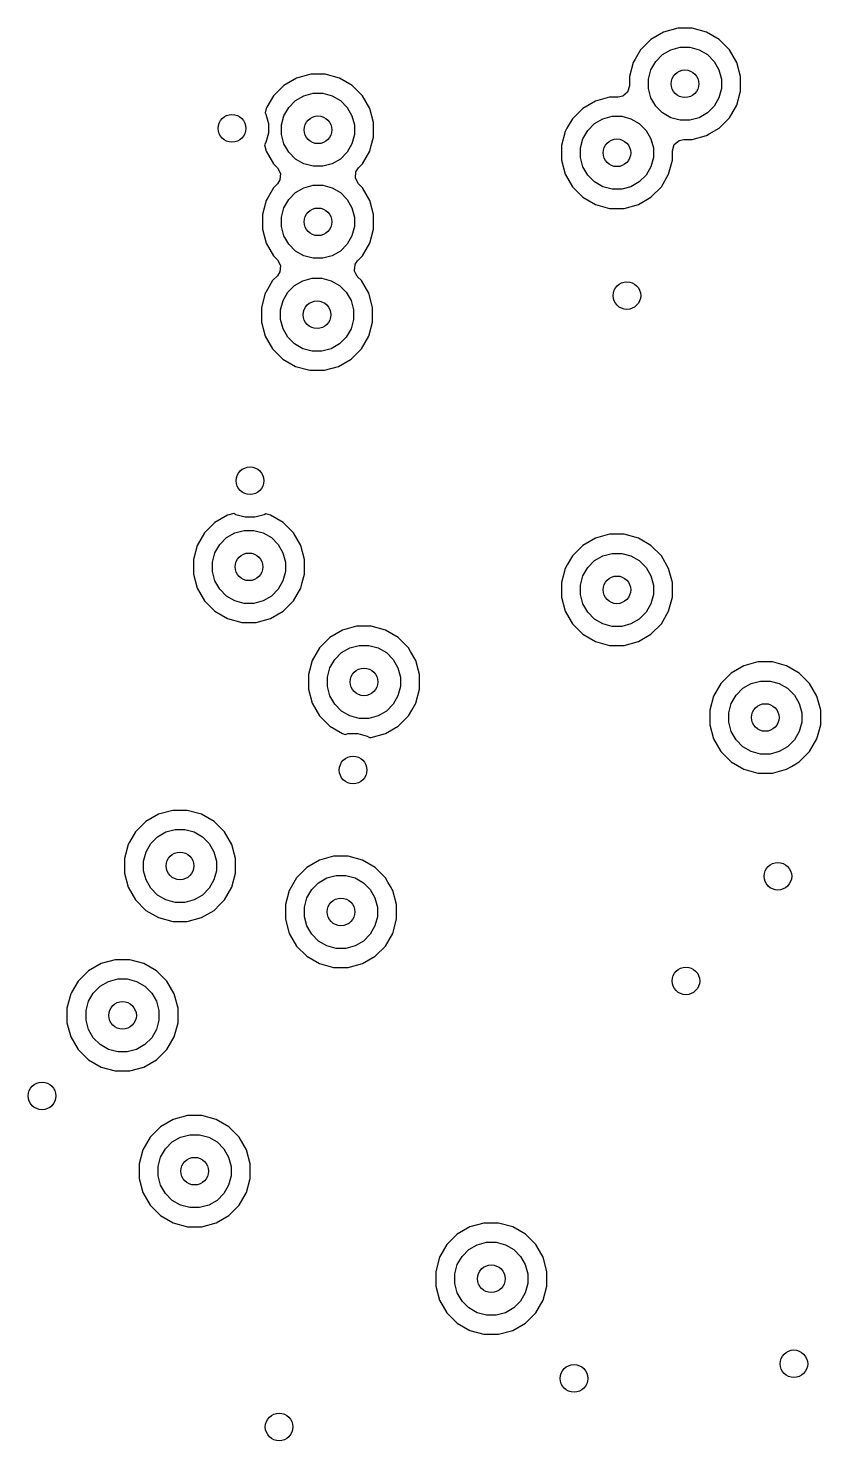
# Model space of a CAD drawing. Extents: x 0.98 to 8.09, y -3.46 to -0.83.
# Drawn here: x 5.142 to 5.481, y -2.382 to -1.777 of the extents above; entities that cross this region are included whole.
import ezdxf

# ---------------------------------------------------------------- set-up
doc = ezdxf.new("R2010")
doc.units = 0
doc.header["$MEASUREMENT"] = 0
doc.layers.add('BLACK', color=7, linetype='CONTINUOUS')

msp = doc.modelspace()

# ---------------------------------------------------------------- linework, layer by layer
at = {"layer": 'BLACK', "linetype": 'CONTINUOUS'}
for p, q in [((5.40824, -1.78216), (5.40382, -1.78659)), ((5.41366, -1.77903), (5.40824, -1.78216)), ((5.40824, -1.78216), (5.40824, -1.78216)), ((5.41971, -1.77741), (5.41366, -1.77903)), ((5.41366, -1.77903), (5.41366, -1.77903)), ((5.41366, -1.77903), (5.41366, -1.77903)), ((5.42596, -1.77741), (5.41971, -1.77741)), ((5.43201, -1.77903), (5.42596, -1.77741)), ((5.43743, -1.78216), (5.43201, -1.77903)), ((5.44185, -1.78659), (5.43743, -1.78216)), ((5.40382, -1.78659), (5.40146, -1.79067)), ((5.40382, -1.78659), (5.40382, -1.78659)), ((5.41034, -1.79159), (5.41325, -1.78869)), ((5.41325, -1.78869), (5.41681, -1.78663)), ((5.41681, -1.78663), (5.42078, -1.78557)), ((5.42078, -1.78557), (5.42489, -1.78557)), ((5.42489, -1.78557), (5.42886, -1.78663)), ((5.42886, -1.78663), (5.43242, -1.78869)), ((5.43242, -1.78869), (5.43533, -1.79159)), ((5.44498, -1.79201), (5.44185, -1.78659)), ((5.40069, -1.79201), (5.39907, -1.79805)), ((5.40146, -1.79067), (5.40069, -1.79201)), ((5.40829, -1.79515), (5.41034, -1.79159)), ((5.43533, -1.79159), (5.43738, -1.79515)), ((5.4466, -1.79805), (5.44498, -1.79201)), ((5.25657, -1.79872), (5.25115, -1.80185)), ((5.26262, -1.7971), (5.25657, -1.79872)), ((5.25657, -1.79872), (5.25657, -1.79872)), ((5.25657, -1.79872), (5.25657, -1.79872)), ((5.26888, -1.7971), (5.26262, -1.7971)), ((5.27492, -1.79872), (5.26888, -1.7971)), ((5.28034, -1.80185), (5.27492, -1.79872)), ((5.39907, -1.79805), (5.39907, -1.79805)), ((5.39907, -1.79805), (5.39907, -1.80206)), ((5.40722, -1.79913), (5.40829, -1.79515)), ((5.40722, -1.80324), (5.40722, -1.79913)), ((5.43738, -1.79515), (5.43845, -1.79913)), ((5.43845, -1.79913), (5.43845, -1.80324)), ((5.4466, -1.80431), (5.4466, -1.79805)), ((5.24673, -1.80627), (5.24389, -1.81119)), ((5.25115, -1.80185), (5.24673, -1.80627)), ((5.24673, -1.80627), (5.24673, -1.80627)), ((5.25115, -1.80185), (5.25115, -1.80185)), ((5.25616, -1.80837), (5.25972, -1.80632)), ((5.25972, -1.80632), (5.26369, -1.80525)), ((5.26369, -1.80525), (5.2678, -1.80525)), ((5.2678, -1.80525), (5.27177, -1.80632)), ((5.27177, -1.80632), (5.27533, -1.80837)), ((5.28477, -1.80627), (5.28034, -1.80185)), ((5.2879, -1.81169), (5.28477, -1.80627)), ((5.39057, -1.80694), (5.38453, -1.80856)), ((5.39419, -1.80694), (5.39057, -1.80694)), ((5.39621, -1.8065), (5.39419, -1.80694)), ((5.39829, -1.8047), (5.39621, -1.8065)), ((5.39907, -1.80206), (5.39829, -1.8047)), ((5.40829, -1.80721), (5.40722, -1.80324)), ((5.43845, -1.80324), (5.43738, -1.80721)), ((5.44498, -1.81036), (5.4466, -1.80431)), ((5.2436, -1.81169), (5.2431, -1.81356)), ((5.24389, -1.81119), (5.2436, -1.81169)), ((5.2512, -1.81484), (5.25325, -1.81128)), ((5.25325, -1.81128), (5.25616, -1.80837)), ((5.27533, -1.80837), (5.27824, -1.81128)), ((5.27824, -1.81128), (5.2803, -1.81484)), ((5.28952, -1.81774), (5.2879, -1.81169)), ((5.37911, -1.81169), (5.37468, -1.81611)), ((5.38453, -1.80856), (5.37911, -1.81169)), ((5.37911, -1.81169), (5.37911, -1.81169)), ((5.38453, -1.80856), (5.38453, -1.80856)), ((5.38453, -1.80856), (5.38453, -1.80856)), ((5.41034, -1.81077), (5.40829, -1.80721)), ((5.41325, -1.81367), (5.41034, -1.81077)), ((5.43533, -1.81077), (5.43242, -1.81367)), ((5.43738, -1.80721), (5.43533, -1.81077)), ((5.44185, -1.81577), (5.44498, -1.81036)), ((5.2431, -1.81356), (5.24348, -1.81423)), ((5.24348, -1.81423), (5.24455, -1.8182)), ((5.24455, -1.8182), (5.24455, -1.82231)), ((5.25013, -1.81881), (5.2512, -1.81484)), ((5.25013, -1.82292), (5.25013, -1.81881)), ((5.2803, -1.81484), (5.28136, -1.81881)), ((5.28136, -1.81881), (5.28136, -1.82292)), ((5.28952, -1.824), (5.28952, -1.81774)), ((5.37468, -1.81611), (5.37232, -1.8202)), ((5.37468, -1.81611), (5.37468, -1.81611)), ((5.38121, -1.82112), (5.38411, -1.81821)), ((5.38411, -1.81821), (5.38767, -1.81616)), ((5.38767, -1.81616), (5.39165, -1.8151)), ((5.39165, -1.8151), (5.39576, -1.8151)), ((5.39576, -1.8151), (5.39973, -1.81616)), ((5.39973, -1.81616), (5.40329, -1.81821)), ((5.40329, -1.81821), (5.40619, -1.82112)), ((5.41681, -1.81573), (5.41325, -1.81367)), ((5.42078, -1.81679), (5.41681, -1.81573)), ((5.42489, -1.81679), (5.42078, -1.81679)), ((5.42886, -1.81573), (5.42489, -1.81679)), ((5.43242, -1.81367), (5.42886, -1.81573)), ((5.43743, -1.8202), (5.44185, -1.81577)), ((5.24455, -1.82231), (5.24348, -1.82628)), ((5.2512, -1.82689), (5.25013, -1.82292)), ((5.28136, -1.82292), (5.2803, -1.82689)), ((5.28856, -1.82758), (5.28952, -1.824)), ((5.37155, -1.82153), (5.36993, -1.82758)), ((5.37232, -1.8202), (5.37155, -1.82153)), ((5.37809, -1.82865), (5.37915, -1.82468)), ((5.37915, -1.82468), (5.38121, -1.82112)), ((5.40619, -1.82112), (5.40825, -1.82468)), ((5.40825, -1.82468), (5.40931, -1.82865)), ((5.42032, -1.82539), (5.42235, -1.82495)), ((5.42235, -1.82495), (5.42596, -1.82495)), ((5.42596, -1.82495), (5.43201, -1.82333)), ((5.42596, -1.82495), (5.42596, -1.82495)), ((5.43201, -1.82333), (5.43317, -1.82266)), ((5.43317, -1.82266), (5.43743, -1.8202)), ((5.24348, -1.82628), (5.24288, -1.82734)), ((5.24288, -1.82734), (5.2436, -1.83004)), ((5.2436, -1.83004), (5.24673, -1.83546)), ((5.25325, -1.83045), (5.2512, -1.82689)), ((5.25616, -1.83336), (5.25325, -1.83045)), ((5.27824, -1.83045), (5.27533, -1.83336)), ((5.2803, -1.82689), (5.27824, -1.83045)), ((5.28477, -1.83546), (5.2879, -1.83004)), ((5.2879, -1.83004), (5.28856, -1.82758)), ((5.36993, -1.82758), (5.36993, -1.83384)), ((5.37809, -1.83276), (5.37809, -1.82865)), ((5.40931, -1.82865), (5.40931, -1.83276)), ((5.41747, -1.82983), (5.41824, -1.82719)), ((5.41747, -1.83384), (5.41747, -1.82983)), ((5.41824, -1.82719), (5.42032, -1.82539)), ((5.24673, -1.83546), (5.24673, -1.83546)), ((5.24673, -1.83546), (5.24837, -1.8371)), ((5.24837, -1.8371), (5.24969, -1.83951)), ((5.25972, -1.83542), (5.25616, -1.83336)), ((5.26369, -1.83648), (5.25972, -1.83542)), ((5.2678, -1.83648), (5.26369, -1.83648)), ((5.27177, -1.83542), (5.2678, -1.83648)), ((5.27533, -1.83336), (5.27177, -1.83542)), ((5.28201, -1.83885), (5.28313, -1.8371)), ((5.28313, -1.8371), (5.28376, -1.83647)), ((5.28376, -1.83647), (5.28477, -1.83546)), ((5.36993, -1.83384), (5.37155, -1.83988)), ((5.37915, -1.83674), (5.37809, -1.83276)), ((5.38121, -1.8403), (5.37915, -1.83674)), ((5.40825, -1.83674), (5.40619, -1.8403)), ((5.40931, -1.83276), (5.40825, -1.83674)), ((5.41585, -1.83988), (5.41747, -1.83384)), ((5.24949, -1.84226), (5.24837, -1.844)), ((5.24969, -1.83951), (5.24949, -1.84226)), ((5.28181, -1.84159), (5.28201, -1.83885)), ((5.28313, -1.844), (5.28181, -1.84159)), ((5.37155, -1.83988), (5.37468, -1.8453)), ((5.38411, -1.8432), (5.38121, -1.8403)), ((5.38767, -1.84526), (5.38411, -1.8432)), ((5.40329, -1.8432), (5.39973, -1.84526)), ((5.40619, -1.8403), (5.40329, -1.8432)), ((5.41272, -1.8453), (5.41585, -1.83988)), ((5.24673, -1.84564), (5.24437, -1.84973)), ((5.24837, -1.844), (5.24673, -1.84564)), ((5.24673, -1.84564), (5.24673, -1.84564)), ((5.25325, -1.85065), (5.25616, -1.84774)), ((5.25616, -1.84774), (5.25972, -1.84569)), ((5.25972, -1.84569), (5.26369, -1.84462)), ((5.26369, -1.84462), (5.2678, -1.84462)), ((5.2678, -1.84462), (5.27177, -1.84569)), ((5.27177, -1.84569), (5.27533, -1.84774)), ((5.27533, -1.84774), (5.27824, -1.85065)), ((5.28477, -1.84564), (5.28313, -1.844)), ((5.2879, -1.85106), (5.28477, -1.84564)), ((5.37468, -1.8453), (5.37911, -1.84973)), ((5.39165, -1.84632), (5.38767, -1.84526)), ((5.39576, -1.84632), (5.39165, -1.84632)), ((5.39973, -1.84526), (5.39576, -1.84632)), ((5.40829, -1.84973), (5.41272, -1.8453)), ((5.2436, -1.85106), (5.24198, -1.85711)), ((5.24437, -1.84973), (5.2436, -1.85106)), ((5.25013, -1.85818), (5.2512, -1.85421)), ((5.2512, -1.85421), (5.25325, -1.85065)), ((5.27824, -1.85065), (5.2803, -1.85421)), ((5.2803, -1.85421), (5.28136, -1.85818)), ((5.28952, -1.85711), (5.2879, -1.85106)), ((5.37911, -1.84973), (5.38453, -1.85286)), ((5.38453, -1.85286), (5.39057, -1.85448)), ((5.39057, -1.85448), (5.39057, -1.85448)), ((5.39057, -1.85448), (5.39683, -1.85448)), ((5.39683, -1.85448), (5.40287, -1.85286)), ((5.39683, -1.85448), (5.39683, -1.85448)), ((5.40287, -1.85286), (5.40829, -1.84973)), ((5.24198, -1.85711), (5.24198, -1.86337)), ((5.25013, -1.86229), (5.25013, -1.85818)), ((5.28136, -1.85818), (5.28136, -1.86229)), ((5.28952, -1.86337), (5.28952, -1.85711)), ((5.24198, -1.86337), (5.2436, -1.86941)), ((5.2512, -1.86626), (5.25013, -1.86229)), ((5.25325, -1.86982), (5.2512, -1.86626)), ((5.2803, -1.86626), (5.27824, -1.86982)), ((5.28136, -1.86229), (5.2803, -1.86626)), ((5.2879, -1.86941), (5.28952, -1.86337)), ((5.2436, -1.86941), (5.24673, -1.87483)), ((5.25616, -1.87273), (5.25325, -1.86982)), ((5.25972, -1.87479), (5.25616, -1.87273)), ((5.27533, -1.87273), (5.27177, -1.87479)), ((5.27824, -1.86982), (5.27533, -1.87273)), ((5.28477, -1.87483), (5.2879, -1.86941)), ((5.24673, -1.87483), (5.24673, -1.87483)), ((5.24673, -1.87483), (5.24837, -1.87647)), ((5.24837, -1.87647), (5.24969, -1.87888)), ((5.24969, -1.87888), (5.24949, -1.88163)), ((5.26369, -1.87585), (5.25972, -1.87479)), ((5.2678, -1.87585), (5.26369, -1.87585)), ((5.27177, -1.87479), (5.2678, -1.87585)), ((5.28152, -1.87983), (5.28161, -1.87861)), ((5.28161, -1.87861), (5.28171, -1.87844)), ((5.28171, -1.87844), (5.28173, -1.87833)), ((5.28173, -1.87833), (5.28207, -1.87783)), ((5.28207, -1.87783), (5.28247, -1.87715)), ((5.28247, -1.87715), (5.28259, -1.877)), ((5.28259, -1.877), (5.2828, -1.87679)), ((5.2828, -1.87679), (5.28477, -1.87483)), ((5.24634, -1.88541), (5.24343, -1.89043)), ((5.24837, -1.88337), (5.24634, -1.88541)), ((5.24949, -1.88163), (5.24837, -1.88337)), ((5.25577, -1.88751), (5.25933, -1.88545)), ((5.25933, -1.88545), (5.2633, -1.88439)), ((5.2633, -1.88439), (5.26741, -1.88439)), ((5.26741, -1.88439), (5.27138, -1.88545)), ((5.27138, -1.88545), (5.27494, -1.88751)), ((5.28136, -1.88105), (5.28152, -1.87983)), ((5.28143, -1.8812), (5.28136, -1.88105)), ((5.28142, -1.88135), (5.28143, -1.8812)), ((5.282, -1.88243), (5.28142, -1.88135)), ((5.28253, -1.88354), (5.282, -1.88243)), ((5.28266, -1.88363), (5.28253, -1.88354)), ((5.28273, -1.88377), (5.28266, -1.88363)), ((5.28437, -1.88541), (5.28273, -1.88377)), ((5.2875, -1.89083), (5.28437, -1.88541)), ((5.24321, -1.89083), (5.24159, -1.89687)), ((5.24343, -1.89043), (5.24321, -1.89083)), ((5.25081, -1.89397), (5.25286, -1.89041)), ((5.25286, -1.89041), (5.25577, -1.88751)), ((5.27494, -1.88751), (5.27785, -1.89041)), ((5.27785, -1.89041), (5.2799, -1.89397)), ((5.28912, -1.89687), (5.2875, -1.89083)), ((5.24159, -1.89687), (5.24159, -1.90313)), ((5.24974, -1.89794), (5.25081, -1.89397)), ((5.2799, -1.89397), (5.28097, -1.89794)), ((5.28912, -1.90313), (5.28912, -1.89687)), ((5.24159, -1.90313), (5.24321, -1.90917)), ((5.24974, -1.90206), (5.24974, -1.89794)), ((5.25081, -1.90603), (5.24974, -1.90206)), ((5.28097, -1.90206), (5.2799, -1.90603)), ((5.28097, -1.89794), (5.28097, -1.90206)), ((5.2875, -1.90917), (5.28912, -1.90313)), ((5.24321, -1.90917), (5.24634, -1.91459)), ((5.25286, -1.90959), (5.25081, -1.90603)), ((5.25577, -1.91249), (5.25286, -1.90959)), ((5.27785, -1.90959), (5.27494, -1.91249)), ((5.2799, -1.90603), (5.27785, -1.90959)), ((5.28437, -1.91459), (5.2875, -1.90917)), ((5.24634, -1.91459), (5.25076, -1.91902)), ((5.25933, -1.91455), (5.25577, -1.91249)), ((5.2633, -1.91561), (5.25933, -1.91455)), ((5.26741, -1.91561), (5.2633, -1.91561)), ((5.27138, -1.91455), (5.26741, -1.91561)), ((5.27494, -1.91249), (5.27138, -1.91455)), ((5.2828, -1.91616), (5.28437, -1.91459)), ((5.25076, -1.91902), (5.25618, -1.92215)), ((5.27453, -1.92215), (5.27995, -1.91902)), ((5.27995, -1.91902), (5.2828, -1.91616)), ((5.25618, -1.92215), (5.26223, -1.92377)), ((5.26223, -1.92377), (5.26223, -1.92377)), ((5.26223, -1.92377), (5.26848, -1.92377)), ((5.26848, -1.92377), (5.27453, -1.92215)), ((5.26848, -1.92377), (5.26848, -1.92377)), ((5.22705, -1.98573), (5.22163, -1.98886)), ((5.22967, -1.98502), (5.22705, -1.98573)), ((5.22705, -1.98573), (5.22705, -1.98573)), ((5.22705, -1.98573), (5.22705, -1.98573)), ((5.23064, -1.98559), (5.22967, -1.98502)), ((5.23462, -1.98665), (5.23064, -1.98559)), ((5.23873, -1.98665), (5.23462, -1.98665)), ((5.2427, -1.98559), (5.23873, -1.98665)), ((5.24339, -1.98519), (5.2427, -1.98559)), ((5.24539, -1.98573), (5.24339, -1.98519)), ((5.25081, -1.98886), (5.24539, -1.98573)), ((5.2172, -1.99328), (5.21407, -1.9987)), ((5.22163, -1.98886), (5.2172, -1.99328)), ((5.2172, -1.99328), (5.2172, -1.99328)), ((5.22163, -1.98886), (5.22163, -1.98886)), ((5.22663, -1.99538), (5.23019, -1.99332)), ((5.23019, -1.99332), (5.23416, -1.99226)), ((5.23416, -1.99226), (5.23828, -1.99226)), ((5.23828, -1.99226), (5.24225, -1.99332)), ((5.24225, -1.99332), (5.24581, -1.99538)), ((5.25524, -1.99328), (5.25081, -1.98886)), ((5.25837, -1.9987), (5.25524, -1.99328)), ((5.39057, -1.99395), (5.38453, -1.99557)), ((5.39683, -1.99395), (5.39057, -1.99395)), ((5.40287, -1.99557), (5.39683, -1.99395)), ((5.21407, -1.9987), (5.21245, -2.00474)), ((5.21407, -1.9987), (5.21407, -1.9987)), ((5.22167, -2.00185), (5.22373, -1.99829)), ((5.22373, -1.99829), (5.22663, -1.99538)), ((5.24581, -1.99538), (5.24871, -1.99829)), ((5.24871, -1.99829), (5.25077, -2.00185)), ((5.25999, -2.00474), (5.25837, -1.9987)), ((5.37911, -1.9987), (5.37468, -2.00312)), ((5.38453, -1.99557), (5.37911, -1.9987)), ((5.37911, -1.9987), (5.37911, -1.9987)), ((5.38453, -1.99557), (5.38453, -1.99557)), ((5.38453, -1.99557), (5.38453, -1.99557)), ((5.40829, -1.9987), (5.40287, -1.99557)), ((5.41272, -2.00312), (5.40829, -1.9987)), ((5.21245, -2.00474), (5.21245, -2.011)), ((5.22061, -2.00582), (5.22167, -2.00185)), ((5.22061, -2.00993), (5.22061, -2.00582)), ((5.25077, -2.00185), (5.25183, -2.00582)), ((5.25183, -2.00582), (5.25183, -2.00993)), ((5.25999, -2.011), (5.25999, -2.00474)), ((5.37468, -2.00312), (5.37244, -2.00701)), ((5.37468, -2.00312), (5.37468, -2.00312)), ((5.38121, -2.00813), (5.38411, -2.00522)), ((5.38411, -2.00522), (5.38767, -2.00317)), ((5.38767, -2.00317), (5.39165, -2.0021)), ((5.39165, -2.0021), (5.39576, -2.0021)), ((5.39576, -2.0021), (5.39973, -2.00317)), ((5.39973, -2.00317), (5.40329, -2.00522)), ((5.40329, -2.00522), (5.40619, -2.00813)), ((5.41585, -2.00854), (5.41272, -2.00312)), ((5.21245, -2.011), (5.21407, -2.01705)), ((5.22167, -2.0139), (5.22061, -2.00993)), ((5.25183, -2.00993), (5.25077, -2.0139)), ((5.25903, -2.01459), (5.25999, -2.011)), ((5.37155, -2.00854), (5.36993, -2.01459)), ((5.37244, -2.00701), (5.37155, -2.00854)), ((5.37809, -2.01566), (5.37915, -2.01169)), ((5.37915, -2.01169), (5.38121, -2.00813)), ((5.40619, -2.00813), (5.40825, -2.01169)), ((5.40825, -2.01169), (5.40931, -2.01566)), ((5.41747, -2.01459), (5.41585, -2.00854)), ((5.21407, -2.01705), (5.2172, -2.02247)), ((5.22373, -2.01746), (5.22167, -2.0139)), ((5.22663, -2.02037), (5.22373, -2.01746)), ((5.24871, -2.01746), (5.24581, -2.02037)), ((5.25077, -2.0139), (5.24871, -2.01746)), ((5.25524, -2.02247), (5.25837, -2.01705)), ((5.25837, -2.01705), (5.25903, -2.01459)), ((5.36993, -2.01459), (5.36993, -2.02085)), ((5.37809, -2.01977), (5.37809, -2.01566)), ((5.40931, -2.01566), (5.40931, -2.01977)), ((5.41747, -2.02085), (5.41747, -2.01459)), ((5.2172, -2.02247), (5.22163, -2.02689)), ((5.23019, -2.02242), (5.22663, -2.02037)), ((5.23416, -2.02349), (5.23019, -2.02242)), ((5.23828, -2.02349), (5.23416, -2.02349)), ((5.24225, -2.02242), (5.23828, -2.02349)), ((5.24581, -2.02037), (5.24225, -2.02242)), ((5.25081, -2.02689), (5.25524, -2.02247)), ((5.36993, -2.02085), (5.37155, -2.02689)), ((5.37915, -2.02374), (5.37809, -2.01977)), ((5.38121, -2.0273), (5.37915, -2.02374)), ((5.40825, -2.02374), (5.40619, -2.0273)), ((5.40931, -2.01977), (5.40825, -2.02374)), ((5.41585, -2.02689), (5.41747, -2.02085)), ((5.22163, -2.02689), (5.22705, -2.03002)), ((5.22705, -2.03002), (5.23309, -2.03164)), ((5.23935, -2.03164), (5.24539, -2.03002)), ((5.24539, -2.03002), (5.25081, -2.02689)), ((5.37155, -2.02689), (5.37468, -2.03231)), ((5.38411, -2.03021), (5.38121, -2.0273)), ((5.38767, -2.03227), (5.38411, -2.03021)), ((5.40329, -2.03021), (5.39973, -2.03227)), ((5.40619, -2.0273), (5.40329, -2.03021)), ((5.41272, -2.03231), (5.41585, -2.02689)), ((5.23309, -2.03164), (5.23309, -2.03164)), ((5.23309, -2.03164), (5.23935, -2.03164)), ((5.23935, -2.03164), (5.23935, -2.03164)), ((5.27626, -2.03494), (5.27084, -2.03807)), ((5.2823, -2.03332), (5.27626, -2.03494)), ((5.27626, -2.03494), (5.27626, -2.03494)), ((5.27626, -2.03494), (5.27626, -2.03494)), ((5.28856, -2.03332), (5.2823, -2.03332)), ((5.29461, -2.03494), (5.28856, -2.03332)), ((5.30003, -2.03807), (5.29461, -2.03494)), ((5.37468, -2.03231), (5.37911, -2.03674)), ((5.37911, -2.03674), (5.38453, -2.03986)), ((5.39165, -2.03333), (5.38767, -2.03227)), ((5.39576, -2.03333), (5.39165, -2.03333)), ((5.39973, -2.03227), (5.39576, -2.03333)), ((5.40287, -2.03986), (5.40829, -2.03674)), ((5.40829, -2.03674), (5.41272, -2.03231)), ((5.26641, -2.04249), (5.26329, -2.04791)), ((5.27084, -2.03807), (5.26641, -2.04249)), ((5.26641, -2.04249), (5.26641, -2.04249)), ((5.27084, -2.03807), (5.27084, -2.03807)), ((5.27585, -2.04459), (5.27941, -2.04254)), ((5.27941, -2.04254), (5.28338, -2.04147)), ((5.28338, -2.04147), (5.28749, -2.04147)), ((5.28749, -2.04147), (5.29146, -2.04254)), ((5.29146, -2.04254), (5.29502, -2.04459)), ((5.30445, -2.04249), (5.30003, -2.03807)), ((5.30539, -2.04412), (5.30445, -2.04249)), ((5.38453, -2.03986), (5.39057, -2.04148)), ((5.39057, -2.04148), (5.39057, -2.04148)), ((5.39057, -2.04148), (5.39683, -2.04148)), ((5.39683, -2.04148), (5.40287, -2.03986)), ((5.39683, -2.04148), (5.39683, -2.04148)), ((5.26329, -2.04791), (5.26167, -2.05396)), ((5.27088, -2.05106), (5.27294, -2.0475)), ((5.27294, -2.0475), (5.27585, -2.04459)), ((5.29502, -2.04459), (5.29793, -2.0475)), ((5.29793, -2.0475), (5.29998, -2.05106)), ((5.30758, -2.04791), (5.30539, -2.04412)), ((5.3092, -2.05396), (5.30758, -2.04791)), ((5.45406, -2.04857), (5.44801, -2.05019)), ((5.46031, -2.04857), (5.45406, -2.04857)), ((5.46636, -2.05019), (5.46031, -2.04857)), ((5.26167, -2.05396), (5.26167, -2.06022)), ((5.26982, -2.05503), (5.27088, -2.05106)), ((5.29998, -2.05106), (5.30105, -2.05503)), ((5.3092, -2.06022), (5.3092, -2.05396)), ((5.44259, -2.05332), (5.43817, -2.05775)), ((5.44801, -2.05019), (5.44259, -2.05332)), ((5.44259, -2.05332), (5.44259, -2.05332)), ((5.44801, -2.05019), (5.44801, -2.05019)), ((5.44801, -2.05019), (5.44801, -2.05019)), ((5.47178, -2.05332), (5.46636, -2.05019)), ((5.4762, -2.05775), (5.47178, -2.05332)), ((5.26167, -2.06022), (5.26329, -2.06626)), ((5.26982, -2.05914), (5.26982, -2.05503)), ((5.27088, -2.06311), (5.26982, -2.05914)), ((5.30105, -2.05914), (5.29998, -2.06311)), ((5.30105, -2.05503), (5.30105, -2.05914)), ((5.30758, -2.06626), (5.3092, -2.06022)), ((5.43817, -2.05775), (5.43504, -2.06317)), ((5.43817, -2.05775), (5.43817, -2.05775)), ((5.44469, -2.06276), (5.4476, -2.05985)), ((5.4476, -2.05985), (5.45116, -2.05779)), ((5.45116, -2.05779), (5.45513, -2.05673)), ((5.45513, -2.05673), (5.45924, -2.05673)), ((5.45924, -2.05673), (5.46321, -2.05779)), ((5.46321, -2.05779), (5.46677, -2.05985)), ((5.46677, -2.05985), (5.46968, -2.06276)), ((5.47933, -2.06317), (5.4762, -2.05775)), ((5.26329, -2.06626), (5.26641, -2.07168)), ((5.27294, -2.06667), (5.27088, -2.06311)), ((5.27585, -2.06958), (5.27294, -2.06667)), ((5.29793, -2.06667), (5.29502, -2.06958)), ((5.29998, -2.06311), (5.29793, -2.06667)), ((5.30588, -2.06921), (5.30758, -2.06626)), ((5.43504, -2.06317), (5.43342, -2.06921)), ((5.44157, -2.07029), (5.44264, -2.06632)), ((5.44264, -2.06632), (5.44469, -2.06276)), ((5.46968, -2.06276), (5.47173, -2.06632)), ((5.47173, -2.06632), (5.4728, -2.07029)), ((5.48095, -2.06921), (5.47933, -2.06317)), ((5.26641, -2.07168), (5.27084, -2.07611)), ((5.27941, -2.07164), (5.27585, -2.06958)), ((5.28338, -2.0727), (5.27941, -2.07164)), ((5.28749, -2.0727), (5.28338, -2.0727)), ((5.29146, -2.07164), (5.28749, -2.0727)), ((5.29502, -2.06958), (5.29146, -2.07164)), ((5.30003, -2.07611), (5.30445, -2.07168)), ((5.30445, -2.07168), (5.30588, -2.06921)), ((5.43342, -2.06921), (5.43342, -2.07547)), ((5.44157, -2.0744), (5.44157, -2.07029)), ((5.4728, -2.07029), (5.4728, -2.0744)), ((5.48095, -2.07547), (5.48095, -2.06921)), ((5.27084, -2.07611), (5.27626, -2.07923)), ((5.29461, -2.07923), (5.30003, -2.07611)), ((5.43342, -2.07547), (5.43504, -2.08152)), ((5.44264, -2.07837), (5.44157, -2.0744)), ((5.44469, -2.08193), (5.44264, -2.07837)), ((5.47173, -2.07837), (5.46968, -2.08193)), ((5.4728, -2.0744), (5.47173, -2.07837)), ((5.47933, -2.08152), (5.48095, -2.07547)), ((5.27626, -2.07923), (5.27744, -2.07955)), ((5.27744, -2.07955), (5.27871, -2.07921)), ((5.27871, -2.07921), (5.28282, -2.07921)), ((5.28282, -2.07921), (5.2868, -2.08027)), ((5.2868, -2.08027), (5.2878, -2.08085)), ((5.2878, -2.08085), (5.28856, -2.08085)), ((5.28856, -2.08085), (5.29461, -2.07923)), ((5.28856, -2.08085), (5.28856, -2.08085)), ((5.43504, -2.08152), (5.43817, -2.08694)), ((5.4476, -2.08484), (5.44469, -2.08193)), ((5.45116, -2.08689), (5.4476, -2.08484)), ((5.46677, -2.08484), (5.46321, -2.08689)), ((5.46968, -2.08193), (5.46677, -2.08484)), ((5.4762, -2.08694), (5.47933, -2.08152)), ((5.43817, -2.08694), (5.44259, -2.09136)), ((5.45513, -2.08796), (5.45116, -2.08689)), ((5.45924, -2.08796), (5.45513, -2.08796)), ((5.46321, -2.08689), (5.45924, -2.08796)), ((5.47178, -2.09136), (5.4762, -2.08694)), ((5.44259, -2.09136), (5.44801, -2.09449)), ((5.44801, -2.09449), (5.45406, -2.09611)), ((5.45406, -2.09611), (5.45406, -2.09611)), ((5.45406, -2.09611), (5.46031, -2.09611)), ((5.46031, -2.09611), (5.46636, -2.09449)), ((5.46031, -2.09611), (5.46031, -2.09611)), ((5.46636, -2.09449), (5.46837, -2.09333)), ((5.46837, -2.09333), (5.47178, -2.09136)), ((5.19752, -2.11368), (5.1921, -2.11681)), ((5.20356, -2.11206), (5.19752, -2.11368)), ((5.19752, -2.11368), (5.19752, -2.11368)), ((5.19752, -2.11368), (5.19752, -2.11368)), ((5.20982, -2.11206), (5.20356, -2.11206)), ((5.21587, -2.11368), (5.20982, -2.11206)), ((5.22129, -2.11681), (5.21587, -2.11368)), ((5.18767, -2.12123), (5.18511, -2.12568)), ((5.1921, -2.11681), (5.18767, -2.12123)), ((5.18767, -2.12123), (5.18767, -2.12123)), ((5.1921, -2.11681), (5.1921, -2.11681)), ((5.19711, -2.12333), (5.20067, -2.12128)), ((5.20067, -2.12128), (5.20464, -2.12021)), ((5.20464, -2.12021), (5.20875, -2.12021)), ((5.20875, -2.12021), (5.21272, -2.12128)), ((5.21272, -2.12128), (5.21628, -2.12333)), ((5.22571, -2.12123), (5.22129, -2.11681)), ((5.22884, -2.12665), (5.22571, -2.12123)), ((5.18454, -2.12665), (5.18293, -2.1327)), ((5.18511, -2.12568), (5.18454, -2.12665)), ((5.19214, -2.1298), (5.1942, -2.12624)), ((5.1942, -2.12624), (5.19711, -2.12333)), ((5.21628, -2.12333), (5.21919, -2.12624)), ((5.21919, -2.12624), (5.22124, -2.1298)), ((5.23046, -2.1327), (5.22884, -2.12665)), ((5.18293, -2.1327), (5.18293, -2.13896)), ((5.19108, -2.13377), (5.19214, -2.1298)), ((5.22124, -2.1298), (5.22231, -2.13377)), ((5.23046, -2.13896), (5.23046, -2.1327)), ((5.26642, -2.13336), (5.261, -2.13649)), ((5.27246, -2.13174), (5.26642, -2.13336)), ((5.26642, -2.13336), (5.26642, -2.13336)), ((5.26642, -2.13336), (5.26642, -2.13336)), ((5.27872, -2.13174), (5.27246, -2.13174)), ((5.28476, -2.13336), (5.27872, -2.13174)), ((5.29018, -2.13649), (5.28476, -2.13336)), ((5.18293, -2.13896), (5.18454, -2.145)), ((5.19108, -2.13788), (5.19108, -2.13377)), ((5.19214, -2.14185), (5.19108, -2.13788)), ((5.22231, -2.13788), (5.22124, -2.14185)), ((5.22231, -2.13377), (5.22231, -2.13788)), ((5.22884, -2.145), (5.23046, -2.13896)), ((5.261, -2.13649), (5.25657, -2.14092)), ((5.261, -2.13649), (5.261, -2.13649)), ((5.29461, -2.14092), (5.29018, -2.13649)), ((5.18454, -2.145), (5.18767, -2.15042)), ((5.1942, -2.14541), (5.19214, -2.14185)), ((5.19711, -2.14832), (5.1942, -2.14541)), ((5.21919, -2.14541), (5.21628, -2.14832)), ((5.22124, -2.14185), (5.21919, -2.14541)), ((5.22571, -2.15042), (5.22884, -2.145)), ((5.25657, -2.14092), (5.2537, -2.14589)), ((5.25657, -2.14092), (5.25657, -2.14092)), ((5.2631, -2.14593), (5.266, -2.14302)), ((5.266, -2.14302), (5.26956, -2.14096)), ((5.26956, -2.14096), (5.27354, -2.1399)), ((5.27354, -2.1399), (5.27765, -2.1399)), ((5.27765, -2.1399), (5.28162, -2.14096)), ((5.28162, -2.14096), (5.28518, -2.14302)), ((5.28518, -2.14302), (5.28808, -2.14593)), ((5.29555, -2.14254), (5.29461, -2.14092)), ((5.2957, -2.14281), (5.29555, -2.14254)), ((5.29677, -2.14466), (5.2957, -2.14281)), ((5.29748, -2.14589), (5.29677, -2.14466)), ((5.29677, -2.14466), (5.29677, -2.14466)), ((5.18767, -2.15042), (5.1921, -2.15485)), ((5.20067, -2.15038), (5.19711, -2.14832)), ((5.20464, -2.15144), (5.20067, -2.15038)), ((5.20875, -2.15144), (5.20464, -2.15144)), ((5.21272, -2.15038), (5.20875, -2.15144)), ((5.21628, -2.14832), (5.21272, -2.15038)), ((5.22375, -2.15238), (5.22571, -2.15042)), ((5.25344, -2.14634), (5.25182, -2.15238)), ((5.2537, -2.14589), (5.25344, -2.14634)), ((5.25998, -2.15346), (5.26104, -2.14949)), ((5.26104, -2.14949), (5.2631, -2.14593)), ((5.28808, -2.14593), (5.29014, -2.14949)), ((5.29014, -2.14949), (5.2912, -2.15346)), ((5.29774, -2.14634), (5.29748, -2.14589)), ((5.29936, -2.15238), (5.29774, -2.14634)), ((5.1921, -2.15485), (5.19752, -2.15797)), ((5.21587, -2.15797), (5.22129, -2.15485)), ((5.22129, -2.15485), (5.22375, -2.15238)), ((5.25182, -2.15238), (5.25182, -2.15864)), ((5.25998, -2.15757), (5.25998, -2.15346)), ((5.26104, -2.16154), (5.25998, -2.15757)), ((5.2912, -2.15757), (5.29014, -2.16154)), ((5.2912, -2.15346), (5.2912, -2.15757)), ((5.29936, -2.15864), (5.29936, -2.15238)), ((5.19752, -2.15797), (5.20356, -2.15959)), ((5.20356, -2.15959), (5.20356, -2.15959)), ((5.20356, -2.15959), (5.20982, -2.15959)), ((5.20982, -2.15959), (5.21587, -2.15797)), ((5.20982, -2.15959), (5.20982, -2.15959)), ((5.25182, -2.15864), (5.25344, -2.16469)), ((5.2631, -2.1651), (5.26104, -2.16154)), ((5.29014, -2.16154), (5.28808, -2.1651)), ((5.29774, -2.16469), (5.29936, -2.15864)), ((5.25344, -2.16469), (5.25657, -2.17011)), ((5.266, -2.16801), (5.2631, -2.1651)), ((5.26956, -2.17006), (5.266, -2.16801)), ((5.28518, -2.16801), (5.28162, -2.17006)), ((5.28808, -2.1651), (5.28518, -2.16801)), ((5.29461, -2.17011), (5.29774, -2.16469)), ((5.25657, -2.17011), (5.261, -2.17453)), ((5.261, -2.17453), (5.26642, -2.17766)), ((5.27354, -2.17113), (5.26956, -2.17006)), ((5.27765, -2.17113), (5.27354, -2.17113)), ((5.28162, -2.17006), (5.27765, -2.17113)), ((5.28476, -2.17766), (5.29018, -2.17453)), ((5.29018, -2.17453), (5.29461, -2.17011)), ((5.16749, -2.18078), (5.16307, -2.18521)), ((5.17291, -2.17766), (5.16749, -2.18078)), ((5.16749, -2.18078), (5.16749, -2.18078)), ((5.17896, -2.17604), (5.17291, -2.17766)), ((5.17291, -2.17766), (5.17291, -2.17766)), ((5.17291, -2.17766), (5.17291, -2.17766)), ((5.18522, -2.17604), (5.17896, -2.17604)), ((5.19126, -2.17766), (5.18522, -2.17604)), ((5.19668, -2.18078), (5.19126, -2.17766)), ((5.20111, -2.18521), (5.19668, -2.18078)), ((5.26642, -2.17766), (5.27246, -2.17928)), ((5.27246, -2.17928), (5.27246, -2.17928)), ((5.27246, -2.17928), (5.27872, -2.17928)), ((5.27872, -2.17928), (5.28476, -2.17766)), ((5.27872, -2.17928), (5.27872, -2.17928)), ((5.16307, -2.18521), (5.16028, -2.19003)), ((5.16307, -2.18521), (5.16307, -2.18521)), ((5.16959, -2.19022), (5.1725, -2.18731)), ((5.1725, -2.18731), (5.17606, -2.18525)), ((5.17606, -2.18525), (5.18003, -2.18419)), ((5.18003, -2.18419), (5.18414, -2.18419)), ((5.18414, -2.18419), (5.18811, -2.18525)), ((5.18811, -2.18525), (5.19167, -2.18731)), ((5.19167, -2.18731), (5.19458, -2.19022)), ((5.20423, -2.19063), (5.20111, -2.18521)), ((5.15994, -2.19063), (5.15832, -2.19667)), ((5.16028, -2.19003), (5.15994, -2.19063)), ((5.16647, -2.19775), (5.16754, -2.19378)), ((5.16754, -2.19378), (5.16959, -2.19022)), ((5.19458, -2.19022), (5.19664, -2.19378)), ((5.19664, -2.19378), (5.1977, -2.19775)), ((5.20585, -2.19667), (5.20423, -2.19063)), ((5.15832, -2.19667), (5.15832, -2.20293)), ((5.16647, -2.20186), (5.16647, -2.19775)), ((5.1977, -2.19775), (5.1977, -2.20186)), ((5.20585, -2.20227), (5.20585, -2.19667)), ((5.15832, -2.20293), (5.15994, -2.20898)), ((5.16754, -2.20583), (5.16647, -2.20186)), ((5.16959, -2.20939), (5.16754, -2.20583)), ((5.19664, -2.20583), (5.19458, -2.20939)), ((5.1977, -2.20186), (5.19664, -2.20583)), ((5.20423, -2.20898), (5.20585, -2.20293)), ((5.20585, -2.20293), (5.20585, -2.20227)), ((5.15994, -2.20898), (5.16307, -2.2144)), ((5.1725, -2.2123), (5.16959, -2.20939)), ((5.19458, -2.20939), (5.19167, -2.2123)), ((5.20111, -2.2144), (5.20423, -2.20898)), ((5.16307, -2.2144), (5.16749, -2.21882)), ((5.17606, -2.21435), (5.1725, -2.2123)), ((5.18003, -2.21542), (5.17606, -2.21435)), ((5.18414, -2.21542), (5.18003, -2.21542)), ((5.18811, -2.21435), (5.18414, -2.21542)), ((5.19167, -2.2123), (5.18811, -2.21435)), ((5.19668, -2.21882), (5.20111, -2.2144)), ((5.16749, -2.21882), (5.17291, -2.22195)), ((5.17291, -2.22195), (5.17896, -2.22357)), ((5.17896, -2.22357), (5.17896, -2.22357)), ((5.17896, -2.22357), (5.18522, -2.22357)), ((5.18522, -2.22357), (5.19126, -2.22195)), ((5.18522, -2.22357), (5.18522, -2.22357)), ((5.19126, -2.22195), (5.19668, -2.21882)), ((5.19837, -2.24744), (5.19394, -2.25186)), ((5.20379, -2.24431), (5.19837, -2.24744)), ((5.19837, -2.24744), (5.19837, -2.24744)), ((5.20983, -2.24269), (5.20379, -2.24431)), ((5.20379, -2.24431), (5.20379, -2.24431)), ((5.20379, -2.24431), (5.20379, -2.24431)), ((5.21609, -2.24269), (5.20983, -2.24269)), ((5.22214, -2.24431), (5.21609, -2.24269)), ((5.22756, -2.24744), (5.22214, -2.24431)), ((5.23198, -2.25186), (5.22756, -2.24744)), ((5.19394, -2.25186), (5.19081, -2.25728)), ((5.19394, -2.25186), (5.19394, -2.25186)), ((5.20047, -2.25687), (5.20337, -2.25396)), ((5.20337, -2.25396), (5.20694, -2.25191)), ((5.20694, -2.25191), (5.21091, -2.25084)), ((5.21091, -2.25084), (5.21502, -2.25084)), ((5.21502, -2.25084), (5.21899, -2.25191)), ((5.21899, -2.25191), (5.22255, -2.25396)), ((5.22255, -2.25396), (5.22546, -2.25687)), ((5.23511, -2.25728), (5.23198, -2.25186)), ((5.19081, -2.25728), (5.18919, -2.26333)), ((5.19735, -2.2644), (5.19841, -2.26043)), ((5.19841, -2.26043), (5.20047, -2.25687)), ((5.22546, -2.25687), (5.22751, -2.26043)), ((5.22751, -2.26043), (5.22857, -2.2644)), ((5.23673, -2.26333), (5.23511, -2.25728)), ((5.18919, -2.26333), (5.18919, -2.26958)), ((5.19735, -2.26851), (5.19735, -2.2644)), ((5.22857, -2.2644), (5.22857, -2.26851)), ((5.23673, -2.26958), (5.23673, -2.26333)), ((5.18919, -2.26958), (5.19081, -2.27563)), ((5.19841, -2.27248), (5.19735, -2.26851)), ((5.20047, -2.27604), (5.19841, -2.27248)), ((5.22751, -2.27248), (5.22546, -2.27604)), ((5.22857, -2.26851), (5.22751, -2.27248)), ((5.23511, -2.27563), (5.23673, -2.26958)), ((5.19081, -2.27563), (5.19394, -2.28105)), ((5.20337, -2.27895), (5.20047, -2.27604)), ((5.22546, -2.27604), (5.22255, -2.27895)), ((5.23198, -2.28105), (5.23511, -2.27563)), ((5.19394, -2.28105), (5.19837, -2.28547)), ((5.20694, -2.281), (5.20337, -2.27895)), ((5.21091, -2.28207), (5.20694, -2.281)), ((5.21502, -2.28207), (5.21091, -2.28207)), ((5.21899, -2.281), (5.21502, -2.28207)), ((5.22255, -2.27895), (5.21899, -2.281)), ((5.22756, -2.28547), (5.23198, -2.28105)), ((5.19837, -2.28547), (5.20379, -2.2886)), ((5.20379, -2.2886), (5.20983, -2.29022)), ((5.20983, -2.29022), (5.20983, -2.29022)), ((5.20983, -2.29022), (5.21609, -2.29022)), ((5.21609, -2.29022), (5.22214, -2.2886)), ((5.21609, -2.29022), (5.21609, -2.29022)), ((5.22214, -2.2886), (5.22756, -2.28547)), ((5.33076, -2.29034), (5.32534, -2.29347)), ((5.3368, -2.28872), (5.33076, -2.29034)), ((5.33076, -2.29034), (5.33076, -2.29034)), ((5.33076, -2.29034), (5.33076, -2.29034)), ((5.34306, -2.28872), (5.3368, -2.28872)), ((5.34911, -2.29034), (5.34306, -2.28872)), ((5.35453, -2.29347), (5.34911, -2.29034)), ((5.32534, -2.29347), (5.32091, -2.29789)), ((5.32534, -2.29347), (5.32534, -2.29347)), ((5.35895, -2.29789), (5.35453, -2.29347)), ((5.32091, -2.29789), (5.31779, -2.30331)), ((5.32091, -2.29789), (5.32091, -2.29789)), ((5.32744, -2.3029), (5.33035, -2.29999)), ((5.33035, -2.29999), (5.33391, -2.29794)), ((5.33391, -2.29794), (5.33788, -2.29687)), ((5.33788, -2.29687), (5.34199, -2.29687)), ((5.34199, -2.29687), (5.34596, -2.29794)), ((5.34596, -2.29794), (5.34952, -2.29999)), ((5.34952, -2.29999), (5.35243, -2.3029)), ((5.36208, -2.30331), (5.35895, -2.29789)), ((5.31779, -2.30331), (5.31617, -2.30936)), ((5.32432, -2.31043), (5.32538, -2.30646)), ((5.32538, -2.30646), (5.32744, -2.3029)), ((5.35243, -2.3029), (5.35448, -2.30646)), ((5.35448, -2.30646), (5.35555, -2.31043)), ((5.3637, -2.30936), (5.36208, -2.30331)), ((5.31617, -2.30936), (5.31617, -2.31562)), ((5.32432, -2.31454), (5.32432, -2.31043)), ((5.32538, -2.31851), (5.32432, -2.31454)), ((5.35555, -2.31454), (5.35448, -2.31851)), ((5.35555, -2.31043), (5.35555, -2.31454)), ((5.3637, -2.31562), (5.3637, -2.30936)), ((5.31617, -2.31562), (5.31779, -2.32166)), ((5.32744, -2.32207), (5.32538, -2.31851)), ((5.35448, -2.31851), (5.35243, -2.32207)), ((5.36208, -2.32166), (5.3637, -2.31562)), ((5.31779, -2.32166), (5.32091, -2.32708)), ((5.33035, -2.32498), (5.32744, -2.32207)), ((5.33391, -2.32704), (5.33035, -2.32498)), ((5.34952, -2.32498), (5.34596, -2.32704)), ((5.35243, -2.32207), (5.34952, -2.32498)), ((5.35895, -2.32708), (5.36208, -2.32166)), ((5.32091, -2.32708), (5.32534, -2.33151)), ((5.32534, -2.33151), (5.33076, -2.33464)), ((5.33788, -2.3281), (5.33391, -2.32704)), ((5.34199, -2.3281), (5.33788, -2.3281)), ((5.34596, -2.32704), (5.34199, -2.3281)), ((5.34911, -2.33464), (5.35453, -2.33151)), ((5.35453, -2.33151), (5.35895, -2.32708)), ((5.33076, -2.33464), (5.3368, -2.33626)), ((5.3368, -2.33626), (5.3368, -2.33626)), ((5.3368, -2.33626), (5.34306, -2.33626)), ((5.34306, -2.33626), (5.34911, -2.33464)), ((5.34306, -2.33626), (5.34306, -2.33626))]:
    msp.add_line(p, q, dxfattribs=at)
at = {"layer": 'BLACK'}
for centre in [(5.42283, -1.80118), (5.22893, -1.82026), (5.26575, -1.82087), (5.3937, -1.83071), (5.26575, -1.86024), (5.39797, -1.89179), (5.26535, -1.9), (5.23667, -1.97104), (5.23622, -2.00787), (5.3937, -2.01772), (5.28543, -2.05709), (5.45719, -2.07234), (5.28077, -2.09482), (5.20669, -2.13583), (5.4626, -2.14026), (5.27559, -2.15551), (5.42323, -2.18504), (5.18209, -2.1998), (5.14764, -2.23425), (5.21296, -2.26645), (5.33993, -2.31249), (5.46944, -2.34888), (5.37534, -2.35513), (5.24912, -2.3759)]:
    msp.add_circle(centre, 0.00591, dxfattribs=at)

doc.saveas('drawing.dxf')
